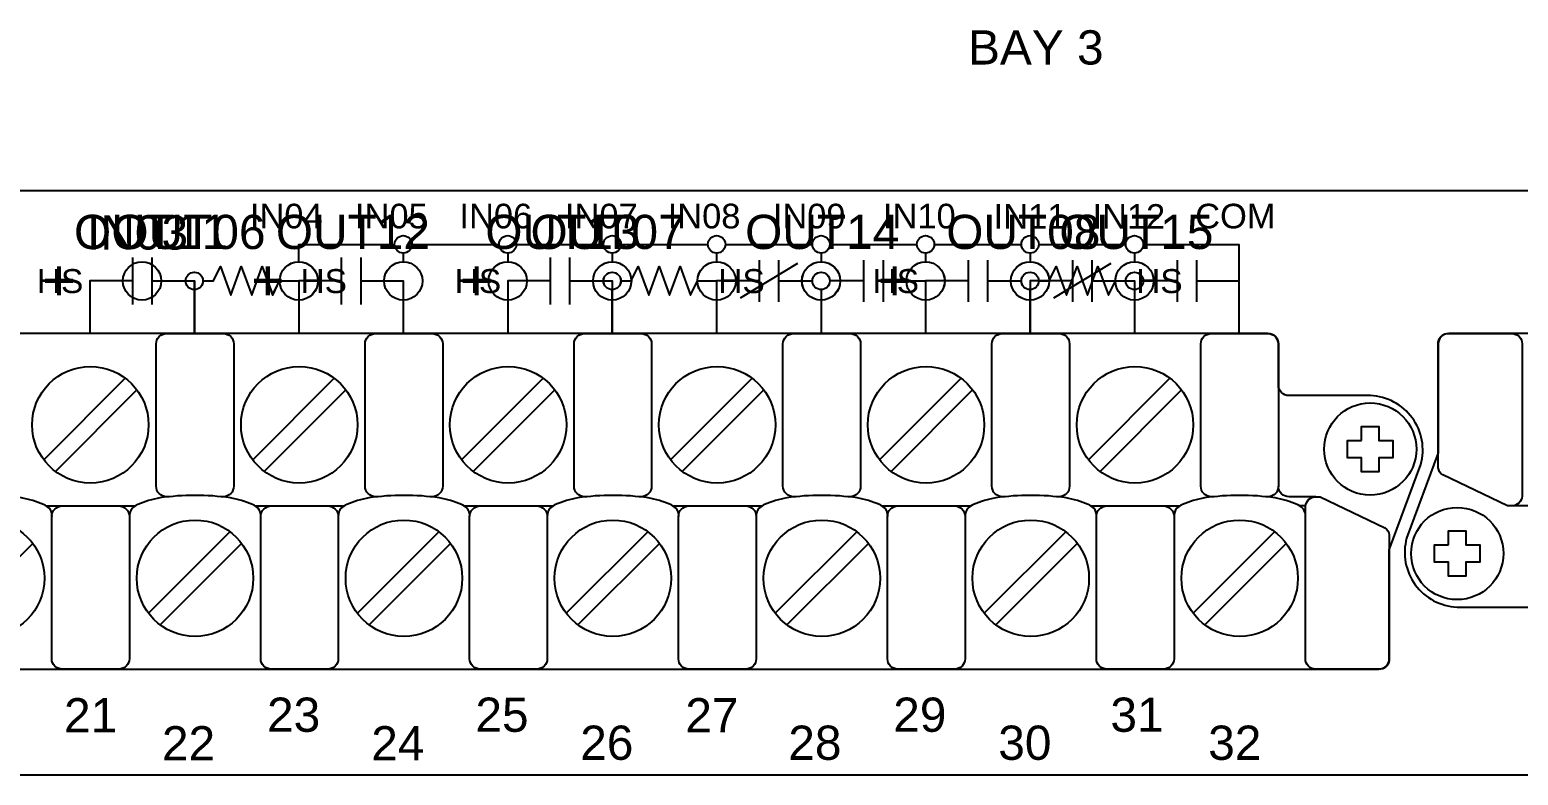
# Model space of a CAD drawing. Extents: x 1 to 47, y 1 to 34.6.
# Drawn here: x 34.401 to 38.675, y 12.606 to 14.748 of the extents above; entities that cross this region are included whole.
import ezdxf
from ezdxf.enums import TextEntityAlignment as Align

# ---------------------------------------------------------------- set-up
doc = ezdxf.new("R2010")
doc.units = 0
doc.header["$MEASUREMENT"] = 0
for name, color, linetype in [('10_0______DWG_', 7, 'CONTINUOUS'), ('7_1__2___8__OPTOISOLATED_I', 7, 'CONTINUOUS'), ('7_2__7___8__OPTOISOLATED_I', 7, 'CONTINUOUS'), ('7_3__C___18__COMMON____6__', 7, 'CONTINUOUS'), ('7_4__D___18__COMMON____6__', 7, 'CONTINUOUS'), ('7_5__E___8__OPTOISOLATED_I', 7, 'CONTINUOUS'), ('7_6__4___18__COMMON____6__', 7, 'CONTINUOUS'), ('7_7__8___8__OPTOISOLATED_I', 7, 'CONTINUOUS')]:
    doc.layers.add(name, color=color, linetype=linetype)
doc.styles.add('ARIAL', font='arial.ttf')

msp = doc.modelspace()

# ---------------------------------------------------------------- linework, layer by layer
at = {"layer": '10_0______DWG_'}
for points in [[(27.2942, 14.2863), (43.9545, 14.2863, -0.468367), (44.0044, 14.2263), (44.0044, 12.6563, -0.414132), (43.9545, 12.6063), (27.2942, 12.6063, -0.414214), (27.2442, 12.6563), (27.2442, 14.2363, -0.414287)], [(33.263, 13.0592), (33.263, 12.9412, 0.414213), (33.293, 12.9112), (38.2748, 12.9111, 0.414214), (38.3048, 12.9411), (38.3048, 13.2542), (38.3957, 13.4989, 0.480048), (38.2507, 13.6971), (38.0165, 13.6971, -0.414214), (37.9865, 13.7271), (37.9865, 13.8453, 0.414212), (37.9565, 13.8753), (37.9565, 13.8753), (32.9754, 13.8754, 0.414215), (32.9454, 13.8454), (32.9455, 13.5325), (32.8546, 13.2877, 0.47859), (32.9996, 13.0892), (33.233, 13.0892, -0.414214)], [(38.763, 13.0592), (38.763, 12.9412, 0.414213), (38.793, 12.9112), (43.7748, 12.9111, 0.414214), (43.8048, 12.9411), (43.8048, 13.2542), (43.8957, 13.4989, 0.480048), (43.7507, 13.6971), (43.5165, 13.6971, -0.414214), (43.4865, 13.7271), (43.4865, 13.8453, 0.414212), (43.4565, 13.8753), (43.4565, 13.8753), (38.4754, 13.8754, 0.414215), (38.4454, 13.8454), (38.4455, 13.5325), (38.3546, 13.2877, 0.47859), (38.4996, 13.0892), (38.733, 13.0892, -0.414214)], [(38.2781, 12.9113), (38.0938, 12.9111, -0.414214), (38.0638, 12.9411), (38.0638, 13.3782, -0.390527), (38.0938, 13.4065), (38.106, 13.4065), (38.2919, 13.3168, -0.241514), (38.3048, 13.2968), (38.3048, 12.9411, -0.422157)]]:
    msp.add_lwpolyline(points, format="xyb", close=True, dxfattribs=at)
for points in [[(34.8015, 13.4066), (34.7936, 13.4066, -0.414214), (34.7636, 13.4366), (34.7636, 13.8453, -0.414214), (34.7936, 13.8753), (34.9564, 13.8753, -0.414214), (34.9864, 13.8453), (34.9864, 13.4366, -0.414214), (34.9564, 13.4066), (34.9496, 13.4066)], [(35.4015, 13.4066), (35.3936, 13.4066, -0.414214), (35.3636, 13.4366), (35.3636, 13.8453, -0.414214), (35.3936, 13.8753), (35.5564, 13.8753, -0.414214), (35.5864, 13.8453), (35.5864, 13.4366, -0.414214), (35.5564, 13.4066), (35.5496, 13.4066)], [(36.0015, 13.4066), (35.9936, 13.4066, -0.414214), (35.9636, 13.4366), (35.9636, 13.8453, -0.414214), (35.9936, 13.8753), (36.1564, 13.8753, -0.414214), (36.1864, 13.8453), (36.1864, 13.4366, -0.414214), (36.1564, 13.4066), (36.1496, 13.4066)], [(36.6015, 13.4066), (36.5936, 13.4066, -0.414214), (36.5636, 13.4366), (36.5636, 13.8453, -0.414214), (36.5936, 13.8753), (36.7564, 13.8753, -0.414214), (36.7864, 13.8453), (36.7864, 13.4366, -0.414214), (36.7564, 13.4066), (36.7496, 13.4066)], [(37.2015, 13.4066), (37.1936, 13.4066, -0.414214), (37.1636, 13.4366), (37.1636, 13.8453, -0.414214), (37.1936, 13.8753), (37.3564, 13.8753, -0.414214), (37.3864, 13.8453), (37.3864, 13.4366, -0.414214), (37.3564, 13.4066), (37.3496, 13.4066)], [(37.8015, 13.4066), (37.7936, 13.4066, -0.414214), (37.7636, 13.4366), (37.7636, 13.8453, -0.414214), (37.7936, 13.8753), (37.9565, 13.8753, -0.414214), (37.9865, 13.8453), (37.9865, 13.4366, -0.414214), (37.9565, 13.4066), (37.9496, 13.4066)], [(39.0023, 13.3799), (38.6442, 13.3799), (38.4583, 13.4697, -0.241986), (38.4454, 13.4896), (38.4454, 13.8453, -0.422157), (38.4721, 13.8752), (38.6564, 13.8753, -0.414214), (38.6864, 13.8453), (38.6864, 13.4082, -0.390527), (38.6564, 13.3799)], [(38.0938, 13.4065), (38.0165, 13.4064, -0.414214), (37.9865, 13.4364)], [(34.4645, 13.3499, 0.191033), (34.456, 13.3738, 0.081668), (34.4403, 13.384, 0.0591), (34.3766, 13.4033, 0.034646), (34.2751, 13.4104, 0.03436), (34.1744, 13.4033, 0.0591), (34.1107, 13.384, 0.081668), (34.0951, 13.3738, 0.191033), (34.0866, 13.3499)], [(34.6566, 13.3799, -0.414214), (34.6866, 13.3499), (34.6866, 12.9412, -0.414214), (34.6566, 12.9112), (34.4937, 12.9112, -0.414214), (34.4637, 12.9412), (34.4637, 13.3499, -0.414214), (34.4937, 13.3799)], [(35.0645, 13.3499, 0.191033), (35.056, 13.3738, 0.081668), (35.0404, 13.384, 0.0591), (34.9766, 13.4033, 0.034646), (34.8751, 13.4104, 0.03436), (34.7744, 13.4033, 0.0591), (34.7107, 13.384, 0.081668), (34.6951, 13.3738, 0.191033), (34.6866, 13.3499)], [(35.2566, 13.3799, -0.414214), (35.2866, 13.3499), (35.2866, 12.9412, -0.414214), (35.2566, 12.9112), (35.0937, 12.9112, -0.414214), (35.0637, 12.9412), (35.0637, 13.3499, -0.414214), (35.0937, 13.3799)], [(35.6645, 13.3499, 0.191033), (35.656, 13.3738, 0.081668), (35.6404, 13.384, 0.0591), (35.5767, 13.4033, 0.034646), (35.4751, 13.4104, 0.03436), (35.3744, 13.4033, 0.0591), (35.3107, 13.384, 0.081668), (35.2951, 13.3738, 0.191033), (35.2866, 13.3499)], [(35.8566, 13.3799, -0.414214), (35.8866, 13.3499), (35.8866, 12.9412, -0.414214), (35.8566, 12.9112), (35.6937, 12.9112, -0.414214), (35.6637, 12.9412), (35.6637, 13.3499, -0.414214), (35.6937, 13.3799)], [(36.2645, 13.3499, 0.191033), (36.256, 13.3738, 0.081668), (36.2404, 13.384, 0.0591), (36.1767, 13.4033, 0.034646), (36.0751, 13.4104, 0.03436), (35.9744, 13.4033, 0.0591), (35.9107, 13.384, 0.081668), (35.8951, 13.3738, 0.191033), (35.8866, 13.3499)], [(36.4566, 13.3799, -0.414214), (36.4866, 13.3499), (36.4866, 12.9412, -0.414214), (36.4566, 12.9112), (36.2937, 12.9112, -0.414214), (36.2637, 12.9412), (36.2637, 13.3499, -0.414214), (36.2937, 13.3799)], [(36.8645, 13.3499, 0.191033), (36.856, 13.3738, 0.081668), (36.8404, 13.384, 0.0591), (36.7767, 13.4033, 0.034646), (36.6751, 13.4104, 0.03436), (36.5744, 13.4033, 0.0591), (36.5107, 13.384, 0.081668), (36.4951, 13.3738, 0.191033), (36.4866, 13.3499)], [(37.0566, 13.3799, -0.414214), (37.0866, 13.3499), (37.0866, 12.9412, -0.414214), (37.0566, 12.9112), (36.8938, 12.9112, -0.414214), (36.8638, 12.9412), (36.8638, 13.3499, -0.414214), (36.8938, 13.3799)], [(37.4645, 13.3499, 0.191033), (37.456, 13.3738, 0.081668), (37.4404, 13.384, 0.0591), (37.3767, 13.4033, 0.034646), (37.2751, 13.4104, 0.03436), (37.1745, 13.4033, 0.0591), (37.1107, 13.384, 0.081668), (37.0951, 13.3738, 0.191033), (37.0866, 13.3499)], [(37.6566, 13.3799, -0.414214), (37.6866, 13.3499), (37.6866, 12.9412, -0.414214), (37.6566, 12.9112), (37.4938, 12.9112, -0.414214), (37.4638, 12.9412), (37.4638, 13.3499, -0.414214), (37.4938, 13.3799)], [(38.0638, 13.3584, 0.127742), (38.056, 13.3738, 0.081668), (38.0404, 13.384, 0.0591), (37.9767, 13.4033, 0.034646), (37.8752, 13.4104, 0.03436), (37.7745, 13.4033, 0.0591), (37.7108, 13.384, 0.081668), (37.6951, 13.3738, 0.191033), (37.6866, 13.3499)]]:
    msp.add_lwpolyline(points, format="xyb", dxfattribs=at)
for points in [[(34.6749, 13.747), (34.4407, 13.5128)], [(35.2749, 13.747), (35.0407, 13.5128)], [(35.8749, 13.747), (35.6407, 13.5128)], [(36.4749, 13.747), (36.2407, 13.5128)], [(37.0749, 13.747), (36.8407, 13.5128)], [(37.6749, 13.747), (37.4407, 13.5128)], [(34.7083, 13.7135), (34.4741, 13.4794)], [(35.3083, 13.7135), (35.0741, 13.4794)], [(35.9083, 13.7135), (35.6741, 13.4794)], [(36.5083, 13.7135), (36.2741, 13.4794)], [(37.1083, 13.7135), (36.8741, 13.4794)], [(37.7083, 13.7135), (37.4741, 13.4794)], [(34.448, 13.3799), (34.7031, 13.3799)], [(35.048, 13.3799), (35.3031, 13.3799)], [(35.648, 13.3799), (35.9031, 13.3799)], [(36.248, 13.3799), (36.5031, 13.3799)], [(36.848, 13.3799), (37.1031, 13.3799)], [(37.448, 13.3799), (37.7031, 13.3799)], [(38.064, 13.3806), (38.047, 13.3806)], [(34.9755, 13.306), (34.7413, 13.0718)], [(35.5755, 13.306), (35.3413, 13.0718)], [(36.1755, 13.306), (35.9413, 13.0718)], [(36.7755, 13.306), (36.5413, 13.0718)], [(37.3755, 13.306), (37.1413, 13.0718)], [(37.9755, 13.306), (37.7414, 13.0718)], [(34.4089, 13.2725), (34.1747, 13.0384)], [(35.0089, 13.2725), (34.7748, 13.0384)], [(35.6089, 13.2725), (35.3748, 13.0384)], [(36.2089, 13.2725), (35.9748, 13.0384)], [(36.8089, 13.2725), (36.5748, 13.0384)], [(37.4089, 13.2725), (37.1748, 13.0384)], [(38.009, 13.2725), (37.7748, 13.0384)]]:
    msp.add_lwpolyline(points, dxfattribs=at)
for points in [[(38.2252, 13.5682), (38.2252, 13.6085), (38.2752, 13.6085), (38.2752, 13.5682), (38.3153, 13.5682), (38.3153, 13.5183), (38.2752, 13.5183), (38.2752, 13.4783), (38.2252, 13.4783), (38.2252, 13.5183), (38.1851, 13.5183), (38.1851, 13.5682)], [(38.475, 13.2681), (38.475, 13.3084), (38.525, 13.3084), (38.525, 13.2681), (38.5651, 13.2681), (38.5651, 13.2181), (38.525, 13.2181), (38.525, 13.1782), (38.475, 13.1782), (38.475, 13.2181), (38.4349, 13.2181), (38.4349, 13.2681)]]:
    msp.add_lwpolyline(points, close=True, dxfattribs=at)
for centre, radius in [((34.5745, 13.6132), 0.1673), ((35.1745, 13.6132), 0.1673), ((35.7745, 13.6132), 0.1673), ((36.3745, 13.6132), 0.1673), ((36.9745, 13.6132), 0.1673), ((37.5745, 13.6132), 0.1673), ((38.2502, 13.5434), 0.1324), ((34.2751, 13.1722), 0.1673), ((34.8751, 13.1722), 0.1673), ((35.4751, 13.1722), 0.1673), ((36.0751, 13.1722), 0.1673), ((36.6751, 13.1722), 0.1673), ((37.2751, 13.1722), 0.1673), ((37.8752, 13.1722), 0.1673), ((38.5, 13.2433), 0.1324)]:
    msp.add_circle(centre, radius, dxfattribs=at)
at = {"layer": '7_1__2___8__OPTOISOLATED_I'}
for points in [[(34.6953, 14.094), (34.6953, 13.959)], [(34.751, 14.094), (34.751, 13.959)], [(35.2953, 14.094), (35.2953, 13.959)], [(35.351, 14.094), (35.351, 13.959)], [(35.8953, 14.094), (35.8953, 13.959)], [(35.951, 14.094), (35.951, 13.959)], [(36.6056, 14.0765), (36.4407, 13.9765)], [(36.4953, 14.0865), (36.4953, 13.9665)], [(36.551, 14.0865), (36.551, 13.9665)], [(36.7953, 14.0865), (36.7953, 13.9665)], [(36.851, 14.0865), (36.851, 13.9665)], [(37.5056, 14.0765), (37.3407, 13.9765)], [(37.3953, 14.0865), (37.3953, 13.9665)], [(37.451, 14.0865), (37.451, 13.9665)], [(37.6953, 14.0865), (37.6953, 13.9665)], [(37.751, 14.0865), (37.751, 13.9665)], [(34.6953, 14.0265), (34.5732, 14.0265), (34.5732, 13.8753)], [(34.751, 14.0265), (34.8732, 14.0265), (34.8732, 13.8753)], [(35.2953, 14.0265), (35.1732, 14.0265), (35.1732, 13.8753)], [(35.351, 14.0265), (35.4732, 14.0265), (35.4732, 13.8753)], [(35.8953, 14.0265), (35.7732, 14.0265), (35.7732, 13.8753)], [(35.951, 14.0265), (36.0732, 14.0265), (36.0732, 13.8753)], [(36.4953, 14.0265), (36.3732, 14.0265), (36.3732, 13.8753)], [(36.551, 14.0265), (36.6482, 14.0265)], [(36.7953, 14.0265), (36.6982, 14.0265)], [(36.851, 14.0265), (36.9732, 14.0265), (36.9732, 13.8753)], [(37.3953, 14.0265), (37.2732, 14.0265), (37.2732, 13.8753)], [(37.451, 14.0265), (37.5482, 14.0265)], [(37.6953, 14.0265), (37.5982, 14.0265)], [(37.751, 14.0265), (37.8732, 14.0265), (37.8732, 13.8753)], [(36.6732, 14.0015), (36.6732, 13.8753)], [(37.5732, 14.0015), (37.5732, 13.8753)]]:
    msp.add_lwpolyline(points, dxfattribs=at)
for centre in [(36.6732, 14.0265), (37.5732, 14.0265)]:
    msp.add_circle(centre, 0.025, dxfattribs=at)
at = {"layer": '7_2__7___8__OPTOISOLATED_I'}
for points in [[(34.6953, 14.094), (34.6953, 13.959)], [(34.7509, 14.094), (34.7509, 13.959)], [(35.2953, 14.094), (35.2953, 13.959)], [(35.3509, 14.094), (35.3509, 13.959)], [(35.8953, 14.094), (35.8953, 13.959)], [(35.9509, 14.094), (35.9509, 13.959)], [(36.6056, 14.0765), (36.4406, 13.9765)], [(36.4953, 14.0865), (36.4953, 13.9665)], [(36.5509, 14.0865), (36.5509, 13.9665)], [(36.7953, 14.0865), (36.7953, 13.9665)], [(36.8509, 14.0865), (36.8509, 13.9665)], [(37.5056, 14.0765), (37.3406, 13.9765)], [(37.3953, 14.0865), (37.3953, 13.9665)], [(37.4509, 14.0865), (37.4509, 13.9665)], [(37.6953, 14.0865), (37.6953, 13.9665)], [(37.7509, 14.0865), (37.7509, 13.9665)], [(34.6953, 14.0265), (34.5731, 14.0265), (34.5731, 13.8753)], [(34.7509, 14.0265), (34.8731, 14.0265), (34.8731, 13.8753)], [(35.2953, 14.0265), (35.1731, 14.0265), (35.1731, 13.8753)], [(35.3509, 14.0265), (35.4731, 14.0265), (35.4731, 13.8753)], [(35.8953, 14.0265), (35.7731, 14.0265), (35.7731, 13.8753)], [(35.9509, 14.0265), (36.0731, 14.0265), (36.0731, 13.8753)], [(36.4953, 14.0265), (36.3731, 14.0265), (36.3731, 13.8753)], [(36.5509, 14.0265), (36.6481, 14.0265)], [(36.7953, 14.0265), (36.6981, 14.0265)], [(36.8509, 14.0265), (36.9731, 14.0265), (36.9731, 13.8753)], [(37.3953, 14.0265), (37.2731, 14.0265), (37.2731, 13.8753)], [(37.4509, 14.0265), (37.5481, 14.0265)], [(37.6953, 14.0265), (37.5981, 14.0265)], [(37.7509, 14.0265), (37.8731, 14.0265), (37.8731, 13.8753)], [(36.6731, 14.0015), (36.6731, 13.8753)], [(37.5731, 14.0015), (37.5731, 13.8753)]]:
    msp.add_lwpolyline(points, dxfattribs=at)
for centre in [(36.6731, 14.0265), (37.5731, 14.0265)]:
    msp.add_circle(centre, 0.025, dxfattribs=at)
at = {"layer": '7_3__C___18__COMMON____6__'}
for points in [[(35.1731, 14.0815), (35.1731, 14.1315), (35.4481, 14.1315)], [(35.4731, 14.1065), (35.4731, 14.0815)], [(35.4981, 14.1315), (35.7481, 14.1315)], [(35.7731, 14.1065), (35.7731, 14.0815)], [(35.7981, 14.1315), (36.0481, 14.1315)], [(36.0731, 14.1065), (36.0731, 14.0815)], [(36.0981, 14.1315), (36.3481, 14.1315)], [(36.3731, 14.1065), (36.3731, 14.0815)], [(36.3981, 14.1315), (36.6481, 14.1315)], [(36.6731, 14.1065), (36.6731, 14.0815)], [(36.6981, 14.1315), (36.9481, 14.1315)], [(36.9731, 14.1065), (36.9731, 14.0815)], [(36.9981, 14.1315), (37.2481, 14.1315)], [(37.2731, 14.1065), (37.2731, 14.0815)], [(37.2981, 14.1315), (37.5481, 14.1315)], [(37.5731, 14.1065), (37.5731, 14.0815)], [(37.5981, 14.1315), (37.8731, 14.1315), (37.8731, 13.8753)], [(34.6681, 14.0265), (34.5731, 14.0265), (34.5731, 13.8753)], [(34.7781, 14.0265), (34.8731, 14.0265), (34.8731, 13.8753)], [(35.1731, 13.9715), (35.1731, 13.8753)], [(35.4731, 13.9715), (35.4731, 13.8753)], [(35.7731, 13.9715), (35.7731, 13.8753)], [(36.0731, 13.9715), (36.0731, 13.8753)], [(36.3731, 13.9715), (36.3731, 13.8753)], [(36.6731, 13.9715), (36.6731, 13.8753)], [(36.9731, 13.9715), (36.9731, 13.8753)], [(37.2731, 13.9715), (37.2731, 13.8753)], [(37.5731, 13.9715), (37.5731, 13.8753)]]:
    msp.add_lwpolyline(points, dxfattribs=at)
for centre, radius in [((35.4731, 14.1315), 0.025), ((35.7731, 14.1315), 0.025), ((36.0731, 14.1315), 0.025), ((36.3731, 14.1315), 0.025), ((36.6731, 14.1315), 0.025), ((36.9731, 14.1315), 0.025), ((37.2731, 14.1315), 0.025), ((37.5731, 14.1315), 0.025), ((34.7231, 14.0265), 0.055), ((35.1731, 14.0265), 0.055), ((35.4731, 14.0265), 0.055), ((35.7731, 14.0265), 0.055), ((36.0731, 14.0265), 0.055), ((36.3731, 14.0265), 0.055), ((36.6731, 14.0265), 0.055), ((36.9731, 14.0265), 0.055), ((37.2731, 14.0265), 0.055), ((37.5731, 14.0265), 0.055)]:
    msp.add_circle(centre, radius, dxfattribs=at)
at = {"layer": '7_4__D___18__COMMON____6__'}
for points in [[(35.1731, 14.0815), (35.1731, 14.1315), (35.4481, 14.1315)], [(35.4731, 14.1065), (35.4731, 14.0815)], [(35.4981, 14.1315), (35.7481, 14.1315)], [(35.7731, 14.1065), (35.7731, 14.0815)], [(35.7981, 14.1315), (36.0481, 14.1315)], [(36.0731, 14.1065), (36.0731, 14.0815)], [(36.0981, 14.1315), (36.3481, 14.1315)], [(36.3731, 14.1065), (36.3731, 14.0815)], [(36.3981, 14.1315), (36.6481, 14.1315)], [(36.6731, 14.1065), (36.6731, 14.0815)], [(36.6981, 14.1315), (36.9481, 14.1315)], [(36.9731, 14.1065), (36.9731, 14.0815)], [(36.9981, 14.1315), (37.2481, 14.1315)], [(37.2731, 14.1065), (37.2731, 14.0815)], [(37.2981, 14.1315), (37.5481, 14.1315)], [(37.5731, 14.1065), (37.5731, 14.0815)], [(37.5981, 14.1315), (37.8731, 14.1315), (37.8731, 13.8753)], [(34.6681, 14.0265), (34.5731, 14.0265), (34.5731, 13.8753)], [(34.7781, 14.0265), (34.8731, 14.0265), (34.8731, 13.8753)], [(35.1731, 13.9715), (35.1731, 13.8753)], [(35.4731, 13.9715), (35.4731, 13.8753)], [(35.7731, 13.9715), (35.7731, 13.8753)], [(36.0731, 13.9715), (36.0731, 13.8753)], [(36.3731, 13.9715), (36.3731, 13.8753)], [(36.6731, 13.9715), (36.6731, 13.8753)], [(36.9731, 13.9715), (36.9731, 13.8753)], [(37.2731, 13.9715), (37.2731, 13.8753)], [(37.5731, 13.9715), (37.5731, 13.8753)]]:
    msp.add_lwpolyline(points, dxfattribs=at)
for centre, radius in [((35.4731, 14.1315), 0.025), ((35.7731, 14.1315), 0.025), ((36.0731, 14.1315), 0.025), ((36.3731, 14.1315), 0.025), ((36.6731, 14.1315), 0.025), ((36.9731, 14.1315), 0.025), ((37.2731, 14.1315), 0.025), ((37.5731, 14.1315), 0.025), ((34.7231, 14.0265), 0.055), ((35.1731, 14.0265), 0.055), ((35.4731, 14.0265), 0.055), ((35.7731, 14.0265), 0.055), ((36.0731, 14.0265), 0.055), ((36.3731, 14.0265), 0.055), ((36.6731, 14.0265), 0.055), ((36.9731, 14.0265), 0.055), ((37.2731, 14.0265), 0.055), ((37.5731, 14.0265), 0.055)]:
    msp.add_circle(centre, radius, dxfattribs=at)
at = {"layer": '7_5__E___8__OPTOISOLATED_I'}
for points in [[(34.6953, 14.0865), (34.6953, 13.9665)], [(34.751, 14.0865), (34.751, 13.9665)], [(34.8982, 14.0265), (34.9281, 14.0265), (34.9481, 14.0677), (34.9781, 13.9852), (35.0081, 14.0677), (35.0381, 13.9852), (35.0682, 14.0677), (35.0982, 13.9852), (35.1182, 14.0265), (35.1732, 14.0265), (35.1732, 13.8753)], [(35.8953, 14.0865), (35.8953, 13.9665)], [(35.9509, 14.0865), (35.9509, 13.9665)], [(36.0981, 14.0265), (36.1281, 14.0265), (36.1481, 14.0677), (36.1781, 13.9852), (36.2081, 14.0677), (36.2381, 13.9852), (36.2681, 14.0677), (36.2982, 13.9852), (36.3182, 14.0265), (36.3731, 14.0265), (36.3731, 13.8753)], [(37.0953, 14.0865), (37.0953, 13.9665)], [(37.1509, 14.0865), (37.1509, 13.9665)], [(37.2981, 14.0265), (37.3281, 14.0265), (37.3481, 14.0677), (37.3781, 13.9852), (37.4081, 14.0677), (37.4381, 13.9852), (37.4681, 14.0677), (37.4982, 13.9852), (37.5182, 14.0265), (37.5731, 14.0265), (37.5731, 13.8753)], [(34.6953, 14.0265), (34.5732, 14.0265), (34.5732, 13.8753)], [(34.751, 14.0265), (34.8482, 14.0265)], [(35.8953, 14.0265), (35.7731, 14.0265), (35.7731, 13.8753)], [(35.9509, 14.0265), (36.0481, 14.0265)], [(37.0953, 14.0265), (36.9731, 14.0265), (36.9731, 13.8753)], [(37.1509, 14.0265), (37.2481, 14.0265)], [(34.8732, 13.8753), (34.8732, 14.0015)], [(36.0731, 13.8753), (36.0731, 14.0015)], [(37.2731, 13.8753), (37.2731, 14.0015)]]:
    msp.add_lwpolyline(points, dxfattribs=at)
for centre in [(34.8732, 14.0265), (36.0731, 14.0265), (37.2731, 14.0265)]:
    msp.add_circle(centre, 0.025, dxfattribs=at)
at = {"layer": '7_6__4___18__COMMON____6__'}
for points in [[(35.1732, 14.0815), (35.1732, 14.1315), (35.4482, 14.1315)], [(35.4732, 14.1065), (35.4732, 14.0815)], [(35.4982, 14.1315), (35.7482, 14.1315)], [(35.7732, 14.1065), (35.7732, 14.0815)], [(35.7982, 14.1315), (36.0482, 14.1315)], [(36.0732, 14.1065), (36.0732, 14.0815)], [(36.0982, 14.1315), (36.3482, 14.1315)], [(36.3732, 14.1065), (36.3732, 14.0815)], [(36.3982, 14.1315), (36.6482, 14.1315)], [(36.6732, 14.1065), (36.6732, 14.0815)], [(36.6982, 14.1315), (36.9482, 14.1315)], [(36.9732, 14.1065), (36.9732, 14.0815)], [(36.9982, 14.1315), (37.2482, 14.1315)], [(37.2732, 14.1065), (37.2732, 14.0815)], [(37.2982, 14.1315), (37.5482, 14.1315)], [(37.5732, 14.1065), (37.5732, 14.0815)], [(37.5982, 14.1315), (37.8732, 14.1315), (37.8732, 13.8753)], [(34.6681, 14.0265), (34.5732, 14.0265), (34.5732, 13.8753)], [(34.7781, 14.0265), (34.8732, 14.0265), (34.8732, 13.8753)], [(35.1732, 13.9715), (35.1732, 13.8753)], [(35.4732, 13.9715), (35.4732, 13.8753)], [(35.7732, 13.9715), (35.7732, 13.8753)], [(36.0732, 13.9715), (36.0732, 13.8753)], [(36.3732, 13.9715), (36.3732, 13.8753)], [(36.6732, 13.9715), (36.6732, 13.8753)], [(36.9732, 13.9715), (36.9732, 13.8753)], [(37.2732, 13.9715), (37.2732, 13.8753)], [(37.5732, 13.9715), (37.5732, 13.8753)]]:
    msp.add_lwpolyline(points, dxfattribs=at)
for centre, radius in [((35.4732, 14.1315), 0.025), ((35.7732, 14.1315), 0.025), ((36.0732, 14.1315), 0.025), ((36.3732, 14.1315), 0.025), ((36.6732, 14.1315), 0.025), ((36.9732, 14.1315), 0.025), ((37.2732, 14.1315), 0.025), ((37.5732, 14.1315), 0.025), ((34.7231, 14.0265), 0.055), ((35.1732, 14.0265), 0.055), ((35.4732, 14.0265), 0.055), ((35.7732, 14.0265), 0.055), ((36.0732, 14.0265), 0.055), ((36.3732, 14.0265), 0.055), ((36.6732, 14.0265), 0.055), ((36.9732, 14.0265), 0.055), ((37.2732, 14.0265), 0.055), ((37.5732, 14.0265), 0.055)]:
    msp.add_circle(centre, radius, dxfattribs=at)
at = {"layer": '7_7__8___8__OPTOISOLATED_I'}
for points in [[(34.6953, 14.0865), (34.6953, 13.9665)], [(34.7509, 14.0865), (34.7509, 13.9665)], [(34.898, 14.0265), (34.9281, 14.0265), (34.9481, 14.0677), (34.9781, 13.9852), (35.0081, 14.0677), (35.0381, 13.9852), (35.0681, 14.0677), (35.0981, 13.9852), (35.1182, 14.0265), (35.1731, 14.0265), (35.1731, 13.8753)], [(35.8953, 14.0865), (35.8953, 13.9665)], [(35.9509, 14.0865), (35.9509, 13.9665)], [(36.098, 14.0265), (36.1281, 14.0265), (36.1481, 14.0677), (36.1781, 13.9852), (36.2081, 14.0677), (36.2381, 13.9852), (36.2681, 14.0677), (36.2981, 13.9852), (36.3182, 14.0265), (36.3731, 14.0265), (36.3731, 13.8753)], [(37.0953, 14.0865), (37.0953, 13.9665)], [(37.1509, 14.0865), (37.1509, 13.9665)], [(37.298, 14.0265), (37.3281, 14.0265), (37.3481, 14.0677), (37.3781, 13.9852), (37.4081, 14.0677), (37.4381, 13.9852), (37.4681, 14.0677), (37.4981, 13.9852), (37.5182, 14.0265), (37.5731, 14.0265), (37.5731, 13.8753)], [(34.6953, 14.0265), (34.5731, 14.0265), (34.5731, 13.8753)], [(34.7509, 14.0265), (34.8483, 14.0265)], [(35.8953, 14.0265), (35.7731, 14.0265), (35.7731, 13.8753)], [(35.9509, 14.0265), (36.0483, 14.0265)], [(37.0953, 14.0265), (36.9731, 14.0265), (36.9731, 13.8753)], [(37.1509, 14.0265), (37.2483, 14.0265)], [(34.8731, 14.0016), (34.8731, 13.8753)], [(36.0731, 14.0016), (36.0731, 13.8753)], [(37.2731, 14.0016), (37.2731, 13.8753)]]:
    msp.add_lwpolyline(points, dxfattribs=at)
for centre in [(34.8731, 14.0265), (36.0731, 14.0265), (37.2731, 14.0265)]:
    msp.add_circle(centre, 0.0249, dxfattribs=at)

# ---------------------------------------------------------------- texts
at = {"layer": '10_0______DWG_', "style": 'ARIAL'}
msp.add_text('BAY 3', height=0.09833, dxfattribs=at).set_placement((37.2898, 14.6482), align=Align.CENTER)
for s, p in [('21', (34.4989, 12.7295)), ('23', (35.0819, 12.7311)), ('25', (35.6803, 12.7311)), ('27', (36.2832, 12.7295)), ('29', (36.8802, 12.7311)), ('31', (37.504, 12.7311)), ('22', (34.7801, 12.649)), ('24', (35.3812, 12.649)), ('26', (35.9813, 12.6506)), ('28', (36.5789, 12.6506)), ('30', (37.1819, 12.6506)), ('32', (37.7848, 12.6506))]:
    msp.add_text(s, height=0.09833, dxfattribs=at).set_placement(p)
at = {"layer": '7_1__2___8__OPTOISOLATED_I', "style": 'ARIAL'}
for s, p in [('OUT11', (34.5275, 14.1181)), ('OUT12', (35.1073, 14.1181)), ('OUT13', (35.7088, 14.1181)), ('OUT14', (36.455, 14.1181)), ('OUT15', (37.3571, 14.1181))]:
    msp.add_text(s, height=0.09833, dxfattribs=at).set_placement(p)
at = {"layer": '7_2__7___8__OPTOISOLATED_I', "style": 'ARIAL'}
for s, height, p in [('OUT11', 0.09833, (34.5275, 14.1181)), ('OUT12', 0.09833, (35.1073, 14.1181)), ('OUT13', 0.09833, (35.7087, 14.1181)), ('OUT14', 0.09833, (36.4549, 14.1181)), ('OUT15', 0.09833, (37.3571, 14.1181)), ('+', 0.118, (34.4361, 13.9697)), ('+', 0.118, (35.0361, 13.9697)), ('+', 0.118, (35.6361, 13.9697))]:
    msp.add_text(s, height=height, dxfattribs=at).set_placement(p)
at = {"layer": '7_3__C___18__COMMON____6__', "style": 'ARIAL'}
for s, height, p in [('IN04', 0.0708, (35.0327, 14.1774)), ('IN05', 0.0708, (35.3345, 14.1774)), ('IN06', 0.0708, (35.6345, 14.1774)), ('IN07', 0.0708, (35.9375, 14.1774)), ('IN08', 0.0708, (36.2325, 14.1774)), ('IN09', 0.0708, (36.5345, 14.1774)), ('IN10', 0.0708, (36.8508, 14.1774)), ('IN11', 0.0708, (37.1686, 14.1762)), ('IN12', 0.0708, (37.4524, 14.1762)), ('COM', 0.0708, (37.7474, 14.1774)), ('IN03', 0.09833, (34.5651, 14.1165))]:
    msp.add_text(s, height=height, dxfattribs=at).set_placement(p)
at = {"layer": '7_4__D___18__COMMON____6__', "style": 'ARIAL'}
for s, height, p in [('IN04', 0.0708, (35.0327, 14.1774)), ('IN05', 0.0708, (35.3345, 14.1774)), ('IN06', 0.0708, (35.6345, 14.1774)), ('IN07', 0.0708, (35.9375, 14.1774)), ('IN08', 0.0708, (36.2325, 14.1774)), ('IN09', 0.0708, (36.5345, 14.1774)), ('IN10', 0.0708, (36.8508, 14.1774)), ('IN11', 0.0708, (37.1686, 14.1762)), ('IN12', 0.0708, (37.4524, 14.1762)), ('COM', 0.0708, (37.7474, 14.1774)), ('IN03', 0.09833, (34.5651, 14.1165))]:
    msp.add_text(s, height=height, dxfattribs=at).set_placement(p)
at = {"layer": '7_5__E___8__OPTOISOLATED_I', "style": 'ARIAL'}
for s, height, p in [('OUT06', 0.09833, (34.6349, 14.1181)), ('OUT07', 0.09833, (35.8386, 14.1181)), ('OUT08', 0.09833, (37.0325, 14.1181)), ('+', 0.118, (34.4361, 13.9697)), ('+', 0.118, (35.6361, 13.9697)), ('+', 0.118, (36.8361, 13.9697)), ('HS', 0.06883, (35.1779, 13.9916)), ('HS', 0.06883, (36.3778, 13.9916)), ('HS', 0.06883, (37.5778, 13.9916))]:
    msp.add_text(s, height=height, dxfattribs=at).set_placement(p)
at = {"layer": '7_6__4___18__COMMON____6__', "style": 'ARIAL'}
for s, height, p in [('IN04', 0.0708, (35.0328, 14.1774)), ('IN05', 0.0708, (35.3345, 14.1774)), ('IN06', 0.0708, (35.6345, 14.1774)), ('IN07', 0.0708, (35.9375, 14.1774)), ('IN08', 0.0708, (36.2326, 14.1774)), ('IN09', 0.0708, (36.5345, 14.1774)), ('IN10', 0.0708, (36.8508, 14.1774)), ('IN11', 0.0708, (37.1686, 14.1762)), ('IN12', 0.0708, (37.4524, 14.1762)), ('COM', 0.0708, (37.7475, 14.1774)), ('IN03', 0.09833, (34.5652, 14.1165))]:
    msp.add_text(s, height=height, dxfattribs=at).set_placement(p)
at = {"layer": '7_7__8___8__OPTOISOLATED_I', "style": 'ARIAL'}
for s, height, p in [('OUT06', 0.09833, (34.6349, 14.1181)), ('OUT07', 0.09833, (35.8386, 14.1181)), ('OUT08', 0.09833, (37.0325, 14.1181)), ('HS', 0.06883, (34.4208, 13.9916)), ('HS', 0.06883, (35.6208, 13.9916)), ('HS', 0.06883, (36.8208, 13.9916))]:
    msp.add_text(s, height=height, dxfattribs=at).set_placement(p)

doc.saveas('drawing.dxf')
